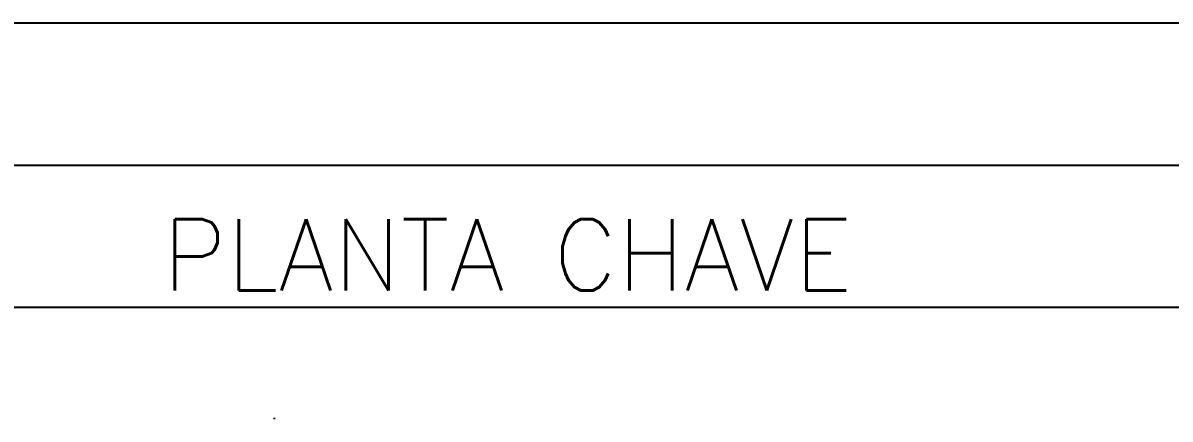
# Model space of a CAD drawing. Header units: metres. Extents: x 0 to 63075, y 0 to 44550.
# Drawn here: x 53271 to 59312, y 42463 to 44550 of the extents above; entities that cross this region are included whole.
import ezdxf
from ezdxf.enums import TextEntityAlignment as Align

# ---------------------------------------------------------------- set-up
doc = ezdxf.new("R2010")
doc.units = ezdxf.units.M
doc.header["$LTSCALE"] = 75
for name, color, linetype in [('FRL6', 6, 'Continuous'), ('FRL7', 7, 'Continuous'), ('FRR120', 5, 'Continuous'), ('FRR140', 5, 'Continuous'), ('FRR175', 1, 'Continuous'), ('FRR80', 3, 'Continuous'), ('GSB', 7, 'Continuous'), ('ML6', 1, 'Continuous'), ('SL1', 8, 'Continuous'), ('SL5', 5, 'Continuous'), ('SR200', 1, 'Continuous')]:
    doc.layers.add(name, color=color, linetype=linetype)
doc.styles.add('R120', font='simplex.shx', dxfattribs={"height": 3})
doc.styles.add('R140', font='simplex.shx', dxfattribs={"height": 3.5})
doc.styles.add('R200', font='simplex.shx', dxfattribs={"height": 5})
doc.styles.add('R80', font='simplex.shx', dxfattribs={"height": 2})

# ---------------------------------------------------------------- blocks, each defined once
blk = doc.blocks.new('A1')
at = {"layer": 'FRL6', "linetype": 'Continuous'}
blk.add_line((25, 584), (831, 584), dxfattribs=at)
at = {"layer": 'FRL7', "linetype": 'Continuous'}
blk.add_line((0, 594), (841, 594), dxfattribs=at)
at = {"layer": 'FRR120', "style": 'R120'}
for tag, p in [('FASE_DO_PROJETO', (659, 46.294)), ('ÁREA_E/OU_SUBÁREA', (659, 40.794)), ('TÍTULO_DO_DESENHO', (659, 35.294)), ('SUBTÍTULO_1_DO_DESENHO', (659, 29.794)), ('SUBTÍTULO_2_DO_DESENHO', (659, 24.294))]:
    blk.add_attdef(tag, p, '', height=3, dxfattribs=at)
at = {"layer": 'FRR140', "style": 'R140', "width": 0.91}
for tag, p in [('NÚMERO_DA_CONTRATADA', (687.723, 12.595)), ('NUMERO_VALE', (752.889, 12.595))]:
    blk.add_attdef(tag, p, '', height=3.5, dxfattribs=at)
for tag, p in [('REVISÃO', (823.5, 14.679)), ('ESCALA', (671, 14.345))]:
    blk.add_attdef(tag, text='', height=3.5, dxfattribs=at).set_placement(p, align=Align.MIDDLE)
at = {"layer": 'FRR175', "style": 'R120'}
for tag, p in [('CLASSIFICAÇÃO', (811.833, 67.733)), ('PROJETO', (716.31, 53.588)), ('N_PROJ_SE', (793.5, 53.588)), ('N_CONTRATO', (796.971, 47.297))]:
    blk.add_attdef(tag, text='', height=3, dxfattribs=at).set_placement(p, align=Align.MIDDLE_CENTER)
at = {"layer": 'FRR80', "style": 'R80'}
for tag, p in [('8A_REV', (476, 77.068)), ('EMIS.', (486, 77.068)), ('PROJ.', (585, 77.068)), ('DES.', (597, 77.068)), ('VER.', (609, 77.068)), ('APR.', (621, 77.068)), ('AUT.', (633.013, 77.068)), ('7A_REV', (476, 71.368)), ('EMIS.', (486, 71.368)), ('PROJ.', (585, 71.368)), ('DES.', (597, 71.368)), ('VER.', (609, 71.368)), ('APR.', (621, 71.368)), ('AUT.', (633.013, 71.368)), ('6A_REV', (476, 65.668)), ('EMIS.', (486, 65.668)), ('PROJ.', (585, 65.668)), ('DES.', (597, 65.668)), ('VER.', (609, 65.668)), ('APR.', (621, 65.668)), ('AUT.', (633.013, 65.668)), ('5A_REV', (476, 59.968)), ('EMIS.', (486, 59.968)), ('PROJ.', (585, 59.968)), ('DES.', (597, 59.968)), ('VER.', (609, 59.968)), ('APR.', (621, 59.968)), ('AUT.', (633.013, 59.968)), ('4A_REV', (476, 54.268)), ('EMIS.', (486, 54.268)), ('PROJ.', (585, 54.268)), ('DES.', (597, 54.268)), ('VER.', (609, 54.268)), ('APR.', (621, 54.268)), ('AUT.', (633.013, 54.268)), ('3A_REV', (476, 48.568)), ('EMIS.', (486, 48.568)), ('PROJ.', (585, 48.568)), ('DES.', (597, 48.568)), ('VER.', (609, 48.568)), ('APR.', (621, 48.568)), ('AUT.', (633.013, 48.568)), ('2A_REV', (476, 42.868)), ('EMIS.', (486, 42.868)), ('PROJ.', (585, 42.868)), ('DES.', (597, 42.868)), ('VER.', (609, 42.868)), ('APR.', (621, 42.868)), ('AUT.', (633.013, 42.868)), ('1a_REV', (476, 37.168)), ('EMIS.', (486, 37.168)), ('PROJ.', (585, 37.168)), ('DES.', (597, 37.168)), ('VER.', (609, 37.168)), ('APR.', (621, 37.168)), ('AUT.', (633.013, 37.168))]:
    blk.add_attdef(tag, text='', height=2, dxfattribs=at).set_placement(p, align=Align.MIDDLE)
for p in [(492.606, 76.082), (492.606, 70.382), (492.606, 64.682), (492.606, 58.982), (492.606, 53.282), (492.606, 47.582), (492.606, 41.882), (492.606, 36.182)]:
    blk.add_attdef('DESCRIÇÃO_DA_REVISÃO', p, '', height=2, dxfattribs=at)
at = {"layer": 'FRR80', "style": 'R80', "width": 0.85}
for p in [(648, 77.068), (648, 71.368), (648, 65.668), (648, 59.968), (648, 54.268), (648, 48.568), (648, 42.868), (648, 37.168)]:
    blk.add_attdef('DATA', text='', height=2, dxfattribs=at).set_placement(p, align=Align.MIDDLE)
blk = doc.blocks.new('A$C6bae614f')
at = {"layer": 'SL1'}
blk.add_line((377725, 57588), (377725, 57635), dxfattribs=at)
blk = doc.blocks.new('zw$15D4')
at = {"layer": 'SL5', "color": 5}
blk.add_line((21875, 12214), (0, 12214), dxfattribs=at)
at = {"layer": 'ML6', "xscale": 0.2502808837766805, "yscale": 0.2502808837766805, "zscale": 0.2502808837766805}
blk.add_blockref('A$C6bae614f', (-85545, -3177), dxfattribs=at)
at = {"layer": 'SR200', "color": 1, "style": 'R200'}
blk.add_text('PLANTA CHAVE', height=625, dxfattribs=at).set_placement((11038, 12678, -3), align=Align.MIDDLE_CENTER)

msp = doc.modelspace()

# ---------------------------------------------------------------- block references
at = {"xscale": 74.99999999999915, "yscale": 74.99999999999915, "zscale": 74.99999999999915}
msp.add_blockref('A1', (0, 0), dxfattribs=at)
at = {"layer": 'GSB', "xscale": 0.6000000000000068, "yscale": 0.6000000000000068, "zscale": 0.6000000000000068}
msp.add_blockref('zw$15D4', (49200, 35721.6), dxfattribs=at)

doc.saveas('drawing.dxf')
